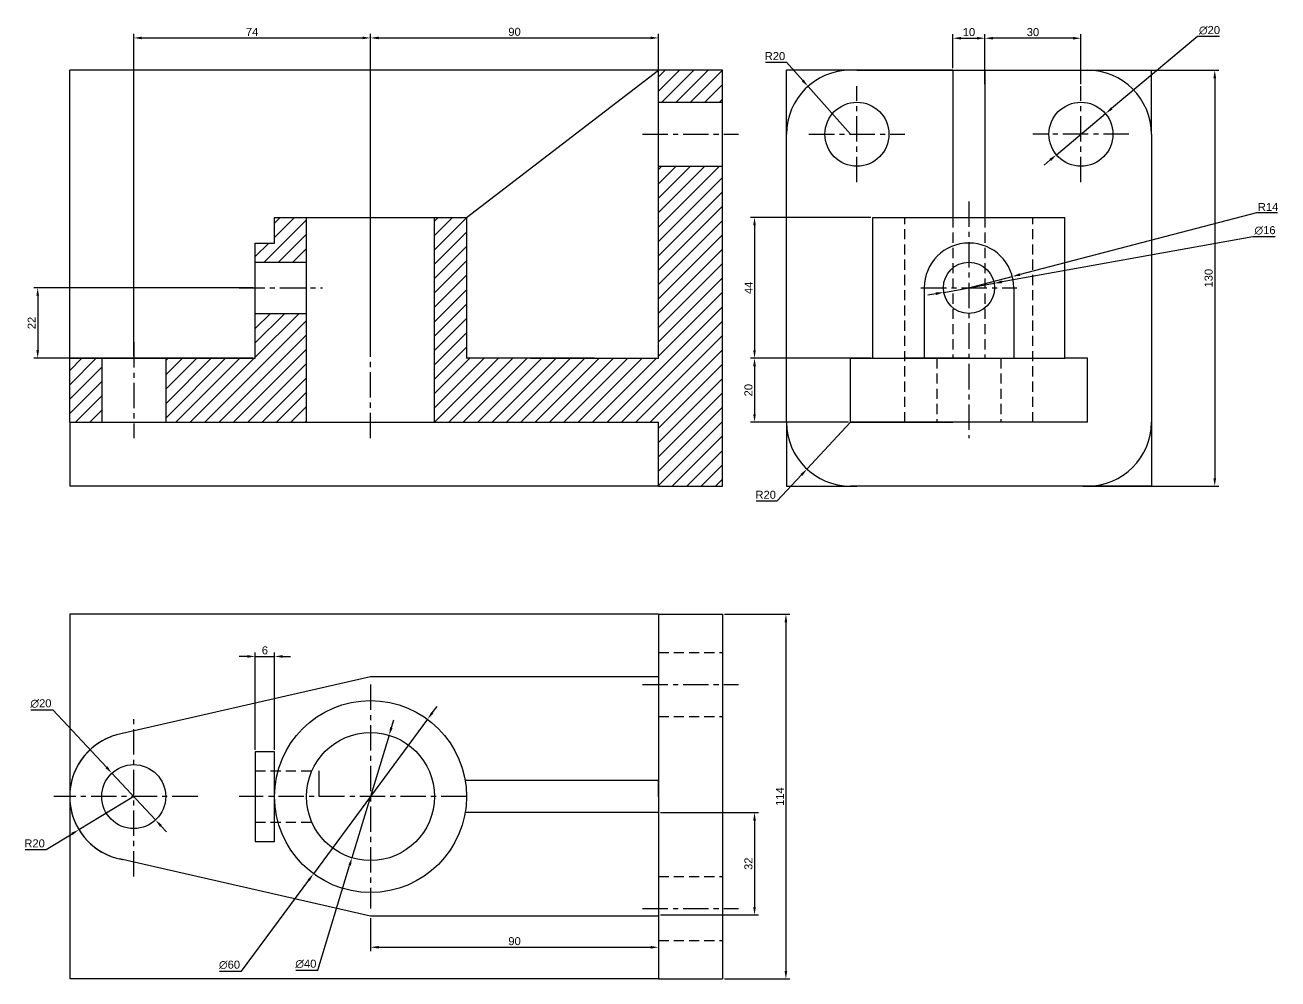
# Model space of a CAD drawing. Header units: millimetres. Extents: x 2726 to 5550, y 702 to 2199.
# Drawn here: x 2726 to 3117.5, y 702.3 to 1000.4 of the extents above; entities that cross this region are included whole.
import ezdxf

# ---------------------------------------------------------------- set-up
doc = ezdxf.new("R2010")
doc.units = ezdxf.units.MM
doc.linetypes.add('CENTER', pattern=[50.8, 31.75, -6.35, 6.35, -6.35])
doc.linetypes.add('DASHED', pattern=[19.05, 12.7, -6.35])
doc.styles.get("Standard").update_dxf_attribs({"font": 'arial.ttf'})
doc.dimstyles.new('ISO-25', dxfattribs={"dimtxt": 2.5, "dimasz": 2.5, "dimexe": 1.25, "dimexo": 0.625, "dimtad": 1, "dimtxsty": 'Standard', "dimcen": 2.5, "dimclrt": 7, "dimadec": 0, "dimazin": 0, "dimtfac": 1, "dimtmove": 0, "dimatfit": 3, "dimfxl": 1, "dimarcsym": 0})
doc.dimstyles.new('ISO-25H', dxfattribs={"dimtxt": 2.5, "dimasz": 2.5, "dimexe": 1.25, "dimexo": 0.625, "dimtad": 1, "dimtoh": 1, "dimtxsty": 'Standard', "dimcen": 2.5, "dimclrt": 7, "dimadec": 0, "dimazin": 0, "dimtfac": 1, "dimtmove": 0, "dimatfit": 3, "dimfxl": 1, "dimarcsym": 0})
pattern_1 = [(45, (-1860.235, -358.0137), (-2.245064, 2.245064), [])]

# ---------------------------------------------------------------- blocks, each defined once
blk = doc.blocks.new('*D1')
at = {"color": 0, "lineweight": -2, "transparency": 16777216}
for p, q in [((3056.53, 986.3), (3098.96, 986.3)), ((3097.71, 983.8), (3097.71, 858.8)), ((3056.53, 856.3), (3098.96, 856.3))]:
    blk.add_line(p, q, dxfattribs=at)
at = {"color": 0, "transparency": 16777216}
for points in [[(3097.3, 983.8), (3098.13, 983.8), (3097.71, 986.3)], [(3097.3, 858.8), (3098.13, 858.8), (3097.71, 856.3)]]:
    blk.add_solid(points, dxfattribs=at)
at = {"layer": 'Defpoints', "color": 0, "transparency": 16777216}
for p in [(3055.91, 986.3), (3055.91, 856.3), (3097.71, 856.3)]:
    blk.add_point(p, dxfattribs=at)
at = {"color": 7, "transparency": 16777216, "insert": (3095.81, 921.3), "char_height": 2.5, "attachment_point": 5, "rotation": 90}
blk.add_mtext('130', dxfattribs=at)
blk = doc.blocks.new('*D33')
at = {"color": 0, "lineweight": -2, "transparency": 16777216}
for p, q in [((3092.3, 996.8), (3065.49, 974.33)), ((3099.21, 996.8), (3092.3, 996.8)), ((3048.24, 959.87), (3063.57, 972.72)), ((3046.33, 958.27), (3044.41, 956.66))]:
    blk.add_line(p, q, dxfattribs=at)
at = {"color": 0, "transparency": 16777216}
for points in [[(3065.22, 974.65), (3065.76, 974.01), (3063.57, 972.72)], [(3046.06, 958.59), (3046.6, 957.95), (3048.24, 959.87)]]:
    blk.add_solid(points, dxfattribs=at)
at = {"layer": 'Defpoints', "color": 0, "transparency": 16777216}
for p in [(3063.57, 972.72), (3048.24, 959.87)]:
    blk.add_point(p, dxfattribs=at)
at = {"color": 7, "transparency": 16777216, "insert": (3096.07, 998.77), "char_height": 2.5, "attachment_point": 5}
blk.add_mtext('∅20', dxfattribs=at)
blk = doc.blocks.new('*D34')
at = {"color": 0, "lineweight": -2, "transparency": 16777216}
for p, q in [((2957.3, 988.8), (2963.89, 988.8)), ((2963.89, 988.8), (2968.95, 983.11)), ((2983.91, 966.3), (2970.62, 981.24))]:
    blk.add_line(p, q, dxfattribs=at)
at = {"color": 0, "transparency": 16777216}
blk.add_solid([(2969.27, 983.39), (2968.64, 982.83), (2970.62, 981.24)], dxfattribs=at)
at = {"layer": 'Defpoints', "color": 0, "transparency": 16777216}
for p in [(2970.62, 981.24), (2983.91, 966.3)]:
    blk.add_point(p, dxfattribs=at)
at = {"color": 7, "transparency": 16777216, "insert": (2960.29, 990.7), "char_height": 2.5, "attachment_point": 5}
blk.add_mtext('R20', dxfattribs=at)
blk = doc.blocks.new('*D35')
at = {"color": 0, "lineweight": -2, "transparency": 16777216}
for p, q in [((2944.53, 816.3), (2964.96, 816.3)), ((2963.71, 813.8), (2963.71, 704.8)), ((2944.53, 702.3), (2964.96, 702.3))]:
    blk.add_line(p, q, dxfattribs=at)
at = {"color": 0, "transparency": 16777216}
for points in [[(2963.29, 813.8), (2964.12, 813.8), (2963.71, 816.3)], [(2963.29, 704.8), (2964.12, 704.8), (2963.71, 702.3)]]:
    blk.add_solid(points, dxfattribs=at)
at = {"layer": 'Defpoints', "color": 0, "transparency": 16777216}
for p in [(2943.91, 816.3), (2943.91, 702.3), (2963.71, 702.3)]:
    blk.add_point(p, dxfattribs=at)
at = {"color": 7, "transparency": 16777216, "insert": (2961.83, 759.3), "char_height": 2.5, "attachment_point": 5, "rotation": 90}
blk.add_mtext('114', dxfattribs=at)
blk = doc.blocks.new('*D36')
at = {"color": 0, "lineweight": -2, "transparency": 16777216}
for p, q in [((3025.91, 981.92), (3025.91, 997.55)), ((3053.41, 996.3), (3028.41, 996.3)), ((3055.91, 981.92), (3055.91, 997.55))]:
    blk.add_line(p, q, dxfattribs=at)
at = {"color": 0, "transparency": 16777216}
for points in [[(3028.41, 996.71), (3028.41, 995.88), (3025.91, 996.3)], [(3053.41, 996.71), (3053.41, 995.88), (3055.91, 996.3)]]:
    blk.add_solid(points, dxfattribs=at)
at = {"layer": 'Defpoints', "color": 0, "transparency": 16777216}
for p in [(3025.91, 996.3), (3025.91, 981.3), (3055.91, 981.3)]:
    blk.add_point(p, dxfattribs=at)
at = {"color": 7, "transparency": 16777216, "insert": (3040.91, 998.2), "char_height": 2.5, "attachment_point": 5}
blk.add_mtext('30', dxfattribs=at)
blk = doc.blocks.new('*D37')
at = {"color": 0, "lineweight": -2, "transparency": 16777216}
for p, q in [((3015.91, 986.92), (3015.91, 997.55)), ((3018.41, 996.3), (3023.41, 996.3)), ((3025.91, 986.92), (3025.91, 997.55))]:
    blk.add_line(p, q, dxfattribs=at)
at = {"color": 0, "transparency": 16777216}
for points in [[(3018.41, 996.71), (3018.41, 995.88), (3015.91, 996.3)], [(3023.41, 996.71), (3023.41, 995.88), (3025.91, 996.3)]]:
    blk.add_solid(points, dxfattribs=at)
at = {"layer": 'Defpoints', "color": 0, "transparency": 16777216}
for p in [(3025.91, 996.3), (3015.91, 986.3), (3025.91, 986.3)]:
    blk.add_point(p, dxfattribs=at)
at = {"color": 7, "transparency": 16777216, "insert": (3020.91, 998.2), "char_height": 2.5, "attachment_point": 5}
blk.add_mtext('10', dxfattribs=at)
blk = doc.blocks.new('*D38')
at = {"color": 0, "lineweight": -2, "transparency": 16777216}
for p, q in [((2833.91, 721.25), (2833.91, 710.95)), ((2923.91, 721.25), (2923.91, 710.95)), ((2836.41, 712.2), (2921.41, 712.2))]:
    blk.add_line(p, q, dxfattribs=at)
at = {"color": 0, "transparency": 16777216}
for points in [[(2836.41, 712.61), (2836.41, 711.78), (2833.91, 712.2)], [(2921.41, 712.61), (2921.41, 711.78), (2923.91, 712.2)]]:
    blk.add_solid(points, dxfattribs=at)
at = {"layer": 'Defpoints', "color": 0, "transparency": 16777216}
for p in [(2833.91, 721.87), (2923.91, 721.87), (2923.91, 712.2)]:
    blk.add_point(p, dxfattribs=at)
at = {"color": 7, "transparency": 16777216, "insert": (2878.91, 714.1), "char_height": 2.5, "attachment_point": 5}
blk.add_mtext('90', dxfattribs=at)
blk = doc.blocks.new('*D39')
at = {"color": 0, "lineweight": -2, "transparency": 16777216}
for p, q in [((2833.91, 940.92), (2833.91, 997.64)), ((2836.41, 996.39), (2921.41, 996.39)), ((2923.91, 940.92), (2923.91, 997.64))]:
    blk.add_line(p, q, dxfattribs=at)
at = {"color": 0, "transparency": 16777216}
for points in [[(2836.41, 996.8), (2836.41, 995.97), (2833.91, 996.39)], [(2921.41, 996.8), (2921.41, 995.97), (2923.91, 996.39)]]:
    blk.add_solid(points, dxfattribs=at)
at = {"layer": 'Defpoints', "color": 0, "transparency": 16777216}
for p in [(2923.91, 996.39), (2833.91, 940.3), (2923.91, 940.3)]:
    blk.add_point(p, dxfattribs=at)
at = {"color": 7, "transparency": 16777216, "insert": (2878.91, 998.29), "char_height": 2.5, "attachment_point": 5}
blk.add_mtext('90', dxfattribs=at)
blk = doc.blocks.new('*D40')
at = {"color": 0, "lineweight": -2, "transparency": 16777216}
for p, q in [((2759.91, 896.92), (2759.91, 997.64)), ((2762.41, 996.39), (2831.41, 996.39)), ((2833.91, 896.92), (2833.91, 997.64))]:
    blk.add_line(p, q, dxfattribs=at)
at = {"color": 0, "transparency": 16777216}
for points in [[(2762.41, 996.8), (2762.41, 995.97), (2759.91, 996.39)], [(2831.41, 996.8), (2831.41, 995.97), (2833.91, 996.39)]]:
    blk.add_solid(points, dxfattribs=at)
at = {"layer": 'Defpoints', "color": 0, "transparency": 16777216}
for p in [(2833.91, 996.39), (2759.91, 896.3), (2833.91, 896.3)]:
    blk.add_point(p, dxfattribs=at)
at = {"color": 7, "transparency": 16777216, "insert": (2796.91, 998.26), "char_height": 2.5, "attachment_point": 5}
blk.add_mtext('74', dxfattribs=at)
blk = doc.blocks.new('*D41')
at = {"color": 0, "lineweight": -2, "transparency": 16777216}
for p, q in [((2853.21, 785.45), (2854.69, 787.46)), ((2851.72, 783.44), (2816.09, 735.16)), ((2793.62, 704.71), (2814.61, 733.15)), ((2786.7, 704.71), (2793.62, 704.71))]:
    blk.add_line(p, q, dxfattribs=at)
at = {"color": 0, "transparency": 16777216}
for points in [[(2852.87, 785.69), (2853.54, 785.2), (2851.72, 783.44)], [(2814.27, 733.4), (2814.94, 732.9), (2816.09, 735.16)]]:
    blk.add_solid(points, dxfattribs=at)
at = {"layer": 'Defpoints', "color": 0, "transparency": 16777216}
for p in [(2851.72, 783.44), (2816.09, 735.16)]:
    blk.add_point(p, dxfattribs=at)
at = {"color": 7, "transparency": 16777216, "insert": (2789.84, 706.68), "char_height": 2.5, "attachment_point": 5}
blk.add_mtext('∅60', dxfattribs=at)
blk = doc.blocks.new('*D42')
at = {"color": 0, "lineweight": -2, "transparency": 16777216}
for p, q in [((2840.43, 780.83), (2841.15, 783.23)), ((2839.7, 778.44), (2828.11, 740.16)), ((2817.47, 705.01), (2827.39, 737.76)), ((2810.55, 705.01), (2817.47, 705.01))]:
    blk.add_line(p, q, dxfattribs=at)
at = {"color": 0, "transparency": 16777216}
for points in [[(2840.03, 780.95), (2840.83, 780.71), (2839.7, 778.44)], [(2826.99, 737.88), (2827.79, 737.64), (2828.11, 740.16)]]:
    blk.add_solid(points, dxfattribs=at)
at = {"layer": 'Defpoints', "color": 0, "transparency": 16777216}
for p in [(2839.7, 778.44), (2828.11, 740.16)]:
    blk.add_point(p, dxfattribs=at)
at = {"color": 7, "transparency": 16777216, "insert": (2813.7, 706.98), "char_height": 2.5, "attachment_point": 5}
blk.add_mtext('∅40', dxfattribs=at)
blk = doc.blocks.new('*D43')
at = {"color": 0, "lineweight": -2, "transparency": 16777216}
for p, q in [((3110.75, 941.68), (3036.88, 922.46)), ((3117.34, 941.68), (3110.75, 941.68)), ((3020.91, 918.3), (3034.46, 921.83))]:
    blk.add_line(p, q, dxfattribs=at)
at = {"color": 0, "transparency": 16777216}
blk.add_solid([(3036.77, 922.86), (3036.98, 922.05), (3034.46, 921.83)], dxfattribs=at)
at = {"layer": 'Defpoints', "color": 0, "transparency": 16777216}
for p in [(3034.46, 921.83), (3020.91, 918.3)]:
    blk.add_point(p, dxfattribs=at)
at = {"color": 7, "transparency": 16777216, "insert": (3114.36, 943.56), "char_height": 2.5, "attachment_point": 5}
blk.add_mtext('R14', dxfattribs=at)
blk = doc.blocks.new('*D44')
at = {"color": 0, "lineweight": -2, "transparency": 16777216}
for p, q in [((3109.65, 934.26), (3031.24, 920.16)), ((3116.57, 934.26), (3109.65, 934.26)), ((3010.57, 916.44), (3008.11, 916)), ((3013.03, 916.88), (3028.78, 919.71))]:
    blk.add_line(p, q, dxfattribs=at)
at = {"color": 0, "transparency": 16777216}
for points in [[(3031.17, 920.57), (3031.32, 919.75), (3028.78, 919.71)], [(3010.5, 916.85), (3010.65, 916.03), (3013.03, 916.88)]]:
    blk.add_solid(points, dxfattribs=at)
at = {"layer": 'Defpoints', "color": 0, "transparency": 16777216}
for p in [(3013.03, 916.88), (3028.78, 919.71)]:
    blk.add_point(p, dxfattribs=at)
at = {"color": 7, "transparency": 16777216, "insert": (3113.42, 936.23), "char_height": 2.5, "attachment_point": 5}
blk.add_mtext('∅16', dxfattribs=at)
blk = doc.blocks.new('*D45')
at = {"color": 0, "lineweight": -2, "transparency": 16777216}
for p, q in [((2797.28, 918.3), (2728.66, 918.3)), ((2729.91, 915.8), (2729.91, 898.8)), ((2797.28, 896.3), (2728.66, 896.3))]:
    blk.add_line(p, q, dxfattribs=at)
at = {"color": 0, "transparency": 16777216}
for points in [[(2729.49, 915.8), (2730.32, 915.8), (2729.91, 918.3)], [(2729.49, 898.8), (2730.32, 898.8), (2729.91, 896.3)]]:
    blk.add_solid(points, dxfattribs=at)
at = {"layer": 'Defpoints', "color": 0, "transparency": 16777216}
for p in [(2797.91, 918.3), (2729.91, 896.3), (2797.91, 896.3)]:
    blk.add_point(p, dxfattribs=at)
at = {"color": 7, "transparency": 16777216, "insert": (2728.03, 907.3), "char_height": 2.5, "attachment_point": 5, "rotation": 90}
blk.add_mtext('22', dxfattribs=at)
blk = doc.blocks.new('*D46')
at = {"color": 0, "lineweight": -2, "transparency": 16777216}
for p, q in [((2727.77, 786.4), (2734.69, 786.4)), ((2734.69, 786.4), (2751.39, 768.45)), ((2766.72, 751.98), (2753.1, 766.62)), ((2768.42, 750.15), (2770.13, 748.32))]:
    blk.add_line(p, q, dxfattribs=at)
at = {"color": 0, "transparency": 16777216}
for points in [[(2751.7, 768.73), (2751.09, 768.17), (2753.1, 766.62)], [(2768.73, 750.43), (2768.12, 749.86), (2766.72, 751.98)]]:
    blk.add_solid(points, dxfattribs=at)
at = {"layer": 'Defpoints', "color": 0, "transparency": 16777216}
for p in [(2753.1, 766.62), (2766.72, 751.98)]:
    blk.add_point(p, dxfattribs=at)
at = {"color": 7, "transparency": 16777216, "insert": (2730.92, 788.37), "char_height": 2.5, "attachment_point": 5}
blk.add_mtext('∅20', dxfattribs=at)
blk = doc.blocks.new('*D47')
at = {"color": 0, "lineweight": -2, "transparency": 16777216}
for p, q in [((2759.91, 759.3), (2742.79, 748.95)), ((2732.55, 742.75), (2740.66, 747.65)), ((2725.96, 742.75), (2732.55, 742.75))]:
    blk.add_line(p, q, dxfattribs=at)
at = {"color": 0, "transparency": 16777216}
blk.add_solid([(2740.44, 748.01), (2740.87, 747.3), (2742.79, 748.95)], dxfattribs=at)
at = {"layer": 'Defpoints', "color": 0, "transparency": 16777216}
for p in [(2759.91, 759.3), (2742.79, 748.95)]:
    blk.add_point(p, dxfattribs=at)
at = {"color": 7, "transparency": 16777216, "insert": (2728.94, 744.65), "char_height": 2.5, "attachment_point": 5}
blk.add_mtext('R20', dxfattribs=at)
blk = doc.blocks.new('*D48')
at = {"color": 0, "lineweight": -2, "transparency": 16777216}
for p, q in [((2983.28, 896.3), (2952.66, 896.3)), ((2953.91, 893.8), (2953.91, 878.8)), ((2983.28, 876.3), (2952.66, 876.3))]:
    blk.add_line(p, q, dxfattribs=at)
at = {"color": 0, "transparency": 16777216}
for points in [[(2953.49, 893.8), (2954.32, 893.8), (2953.91, 896.3)], [(2953.49, 878.8), (2954.32, 878.8), (2953.91, 876.3)]]:
    blk.add_solid(points, dxfattribs=at)
at = {"layer": 'Defpoints', "color": 0, "transparency": 16777216}
for p in [(2983.91, 896.3), (2953.91, 876.3), (2983.91, 876.3)]:
    blk.add_point(p, dxfattribs=at)
at = {"color": 7, "transparency": 16777216, "insert": (2952.01, 886.3), "char_height": 2.5, "attachment_point": 5, "rotation": 90}
blk.add_mtext('20', dxfattribs=at)
blk = doc.blocks.new('*D49')
at = {"color": 0, "lineweight": -2, "transparency": 16777216}
for p, q in [((2795.41, 803.09), (2792.91, 803.09)), ((2797.91, 773.92), (2797.91, 804.34)), ((2797.91, 803.09), (2803.91, 803.09)), ((2803.91, 773.92), (2803.91, 804.34)), ((2806.41, 803.09), (2808.91, 803.09))]:
    blk.add_line(p, q, dxfattribs=at)
at = {"color": 0, "transparency": 16777216}
for points in [[(2795.41, 803.5), (2795.41, 802.67), (2797.91, 803.09)], [(2806.41, 803.5), (2806.41, 802.67), (2803.91, 803.09)]]:
    blk.add_solid(points, dxfattribs=at)
at = {"layer": 'Defpoints', "color": 0, "transparency": 16777216}
for p in [(2803.91, 803.09), (2797.91, 773.3), (2803.91, 773.3)]:
    blk.add_point(p, dxfattribs=at)
at = {"color": 7, "transparency": 16777216, "insert": (2800.91, 804.99), "char_height": 2.5, "attachment_point": 5}
blk.add_mtext('6', dxfattribs=at)
blk = doc.blocks.new('*D50')
at = {"color": 0, "lineweight": -2, "transparency": 16777216}
for p, q in [((2983.91, 876.3), (2970.28, 861.66)), ((2961, 851.7), (2968.57, 859.83)), ((2954.41, 851.7), (2961, 851.7))]:
    blk.add_line(p, q, dxfattribs=at)
at = {"color": 0, "transparency": 16777216}
blk.add_solid([(2968.27, 860.12), (2968.88, 859.55), (2970.28, 861.66)], dxfattribs=at)
at = {"layer": 'Defpoints', "color": 0, "transparency": 16777216}
for p in [(2983.91, 876.3), (2970.28, 861.66)]:
    blk.add_point(p, dxfattribs=at)
at = {"color": 7, "transparency": 16777216, "insert": (2957.39, 853.6), "char_height": 2.5, "attachment_point": 5}
blk.add_mtext('R20', dxfattribs=at)
blk = doc.blocks.new('*D51')
at = {"color": 0, "lineweight": -2, "transparency": 16777216}
for p, q in [((2924.53, 754.3), (2955.16, 754.3)), ((2953.91, 751.8), (2953.91, 724.8)), ((2924.53, 722.3), (2955.16, 722.3))]:
    blk.add_line(p, q, dxfattribs=at)
at = {"color": 0, "transparency": 16777216}
for points in [[(2953.49, 751.8), (2954.32, 751.8), (2953.91, 754.3)], [(2953.49, 724.8), (2954.32, 724.8), (2953.91, 722.3)]]:
    blk.add_solid(points, dxfattribs=at)
at = {"layer": 'Defpoints', "color": 0, "transparency": 16777216}
for p in [(2923.91, 754.3), (2923.91, 722.3), (2953.91, 722.3)]:
    blk.add_point(p, dxfattribs=at)
at = {"color": 7, "transparency": 16777216, "insert": (2952.01, 738.3), "char_height": 2.5, "attachment_point": 5, "rotation": 90}
blk.add_mtext('32', dxfattribs=at)
blk = doc.blocks.new('*D52')
at = {"color": 0, "lineweight": -2, "transparency": 16777216}
for p, q in [((2990.28, 940.3), (2952.66, 940.3)), ((2953.91, 937.8), (2953.91, 898.8)), ((2990.28, 896.3), (2952.66, 896.3))]:
    blk.add_line(p, q, dxfattribs=at)
at = {"color": 0, "transparency": 16777216}
for points in [[(2953.49, 937.8), (2954.32, 937.8), (2953.91, 940.3)], [(2953.49, 898.8), (2954.32, 898.8), (2953.91, 896.3)]]:
    blk.add_solid(points, dxfattribs=at)
at = {"layer": 'Defpoints', "color": 0, "transparency": 16777216}
for p in [(2990.91, 940.3), (2953.91, 896.3), (2990.91, 896.3)]:
    blk.add_point(p, dxfattribs=at)
at = {"color": 7, "transparency": 16777216, "insert": (2952.03, 918.3), "char_height": 2.5, "attachment_point": 5, "rotation": 90}
blk.add_mtext('44', dxfattribs=at)

msp = doc.modelspace()

# ---------------------------------------------------------------- hatches: boundary and pattern name
h = msp.add_hatch()
h.set_pattern_fill('ANSI31', color=256)
h.set_pattern_definition([(45, (-1880.235, -358.0137), (-2.245064, 2.245064), [])])
h.paths.add_polyline_path([(2943.908, 976.299), (2943.908, 986.299), (2923.908, 986.299), (2923.908, 976.299)])
h = msp.add_hatch()
h.set_pattern_fill('ANSI31', color=256)
h.set_pattern_definition(pattern_1)
h.paths.add_polyline_path([(2863.908, 896.299), (2863.908, 940.299), (2853.908, 940.299), (2853.908, 876.299), (2923.908, 876.299), (2923.908, 856.299), (2943.908, 856.299), (2943.908, 956.299), (2923.908, 956.299), (2923.908, 896.299), (2883.908, 896.299)])
h.paths.add_polyline_path([(2797.908, 896.299), (2769.908, 896.299), (2769.908, 876.299), (2813.908, 876.299), (2813.908, 910.299), (2797.908, 910.299)])
h.paths.add_polyline_path([(2813.908, 940.299), (2803.908, 940.299), (2803.908, 932.299), (2797.908, 932.299), (2797.908, 926.299), (2813.908, 926.299)])
h = msp.add_hatch()
h.set_pattern_fill('ANSI31', color=256)
h.set_pattern_definition(pattern_1)
h.paths.add_polyline_path([(2749.908, 896.299), (2739.908, 896.299), (2739.908, 876.299), (2749.908, 876.299)])

# ---------------------------------------------------------------- linework, layer by layer
at = {"color": 8}
for p, q in [((2923.908, 986.299), (2739.908, 986.299)), ((2739.908, 896.299), (2739.908, 986.299)), ((2963.908, 966.299), (2963.908, 986.299)), ((2985.908, 986.299), (2963.908, 986.299)), ((3077.908, 966.299), (3077.908, 986.299)), ((2739.908, 876.299), (2739.908, 856.299)), ((2963.908, 876.299), (2963.908, 856.299)), ((3077.908, 876.299), (3077.908, 856.299)), ((2923.908, 856.299), (2739.908, 856.299)), ((2739.908, 816.299), (2739.908, 702.299)), ((2923.908, 816.299), (2739.908, 816.299)), ((2923.908, 702.299), (2739.908, 702.299))]:
    msp.add_line(p, q, dxfattribs=at)
for p, q in [((2863.908, 940.299), (2923.908, 986.299)), ((2923.908, 966.299), (2923.908, 986.299)), ((2943.908, 986.299), (2923.908, 986.299)), ((2943.908, 966.299), (2943.908, 986.299)), ((3015.908, 986.299), (2983.908, 986.299)), ((2985.908, 986.299), (3057.908, 986.299)), ((3015.908, 986.299), (3015.908, 940.299)), ((3015.908, 986.299), (3025.908, 986.299)), ((3025.908, 986.299), (3025.908, 940.299)), ((2923.908, 976.299), (2943.908, 976.299)), ((2923.908, 896.299), (2923.908, 966.299)), ((2943.908, 856.299), (2943.908, 966.299)), ((2963.908, 876.299), (2963.908, 966.299)), ((3077.908, 966.299), (3077.908, 876.299)), ((2923.908, 956.299), (2943.908, 956.299)), ((2803.908, 940.299), (2863.908, 940.299)), ((2803.908, 932.299), (2803.908, 940.299)), ((2813.908, 876.299), (2813.908, 940.299)), ((2853.908, 876.299), (2853.908, 940.299)), ((2863.908, 940.299), (2863.908, 896.299)), ((2990.908, 896.299), (2990.908, 940.299)), ((2990.908, 940.299), (3050.908, 940.299)), ((3050.908, 896.299), (3050.908, 940.299)), ((2797.908, 918.299), (2797.908, 932.299)), ((2797.908, 932.299), (2803.908, 932.299)), ((2797.908, 926.299), (2813.908, 926.299)), ((2797.908, 896.299), (2797.908, 918.299)), ((3006.908, 918.299), (3006.908, 896.299)), ((3034.908, 918.299), (3034.908, 896.299)), ((2797.908, 910.299), (2813.908, 910.299)), ((2739.908, 876.299), (2739.908, 896.299)), ((2739.908, 896.299), (2797.908, 896.299)), ((2739.908, 896.299), (2759.908, 896.299)), ((2749.908, 896.299), (2749.908, 876.299)), ((2769.908, 896.299), (2769.908, 876.299)), ((2903.908, 896.299), (2863.908, 896.299)), ((2883.908, 896.299), (2923.908, 896.299)), ((2983.908, 876.299), (2983.908, 896.299)), ((2983.908, 896.299), (2990.908, 896.299)), ((2990.908, 896.299), (3050.908, 896.299)), ((3020.908, 896.299), (3000.908, 896.299)), ((3020.908, 896.299), (3030.908, 896.299)), ((3057.908, 896.299), (3050.908, 896.299)), ((3057.908, 876.299), (3057.908, 896.299)), ((2739.908, 876.299), (2923.908, 876.299)), ((2923.908, 856.299), (2923.908, 876.299)), ((2983.908, 876.299), (3015.908, 876.299)), ((3057.908, 876.299), (2983.908, 876.299)), ((2923.908, 856.299), (2943.908, 856.299)), ((2963.908, 856.299), (2985.908, 856.299)), ((3057.908, 856.299), (2983.908, 856.299)), ((3015.908, 856.299), (2983.908, 856.299)), ((3077.908, 856.299), (3055.908, 856.299)), ((2923.908, 816.299), (2923.908, 702.299)), ((2923.908, 816.299), (2943.908, 816.299)), ((2943.908, 816.299), (2943.908, 702.299)), ((2833.908, 796.723), (2755.453, 778.796)), ((2923.908, 796.723), (2833.908, 796.723)), ((2803.908, 773.299), (2797.908, 773.299)), ((2797.908, 773.299), (2797.908, 745.299)), ((2803.908, 759.299), (2803.908, 773.299)), ((2817.908, 759.299), (2817.908, 767.299)), ((2923.908, 764.299), (2863.489, 764.299)), ((2923.908, 759.299), (2923.908, 764.299)), ((2803.908, 745.299), (2803.908, 759.299)), ((2923.908, 754.299), (2863.489, 754.299)), ((2923.908, 754.299), (2923.908, 724.299)), ((2923.908, 754.299), (2923.908, 722.299)), ((2797.908, 745.299), (2803.908, 745.299)), ((2833.908, 721.875), (2755.453, 739.801)), ((2756.33, 739.621), (2756.33, 739.621)), ((2923.908, 721.875), (2833.908, 721.875)), ((2923.908, 702.299), (2943.908, 702.299))]:
    msp.add_line(p, q)
at = {"color": 3, "linetype": 'CENTER', "ltscale": 0.25}
for p, q in [((2985.908, 951.299), (2985.908, 981.299)), ((3055.908, 951.299), (3055.908, 981.299)), ((2918.908, 966.299), (2948.908, 966.299)), ((2970.908, 966.299), (3000.908, 966.299)), ((3070.908, 966.299), (3040.908, 966.299)), ((2833.908, 871.299), (2833.908, 945.299)), ((3020.908, 945.299), (3020.908, 871.299)), ((2792.908, 918.299), (2818.908, 918.299)), ((3005.908, 918.31), (3035.908, 918.31)), ((2759.908, 901.299), (2759.908, 871.299)), ((2833.908, 794.299), (2833.908, 724.299)), ((2918.908, 794.299), (2948.908, 794.299)), ((2759.908, 734.299), (2759.908, 784.903)), ((2779.908, 759.299), (2734.908, 759.299)), ((2863.908, 759.299), (2792.908, 759.299)), ((2918.908, 724.299), (2948.908, 724.299))]:
    msp.add_line(p, q, dxfattribs=at)
at = {"color": 6, "linetype": 'DASHED', "ltscale": 0.25}
for p, q in [((3000.908, 876.299), (3000.908, 940.299)), ((3015.908, 940.299), (3015.908, 896.299)), ((3025.908, 940.299), (3025.908, 896.299)), ((3040.908, 876.299), (3040.908, 940.299)), ((3010.908, 896.299), (3010.908, 876.299)), ((3030.908, 896.299), (3030.908, 876.299)), ((2923.908, 804.299), (2943.908, 804.299)), ((2923.908, 784.299), (2943.908, 784.299)), ((2797.908, 767.299), (2815.578, 767.299)), ((2797.908, 751.299), (2815.578, 751.299)), ((2923.908, 734.299), (2943.908, 734.299)), ((2923.908, 714.299), (2943.908, 714.299))]:
    msp.add_line(p, q, dxfattribs=at)
for centre, radius in [((2985.908, 966.299), 10), ((3055.908, 966.299), 10), ((3020.908, 918.299), 8), ((2833.908, 759.299), 30), ((2833.908, 759.299), 20), ((2759.908, 759.299), 10)]:
    msp.add_circle(centre, radius)
for centre, radius, start, end in [((2983.908, 966.299), 20, 90, 180), ((3057.908, 966.299), 20, 0, 90), ((3020.908, 918.299), 14, 0, 180), ((2983.908, 876.299), 20, 180, 270), ((3057.908, 876.299), 20, 270, 0), ((2759.908, 759.299), 20, 100.30788, 259.69212), ((2759.908, 759.299), 20, 110.74966, 249.25034)]:
    msp.add_arc(centre, radius, start, end)

# ---------------------------------------------------------------- dimensions: what is measured, and where the dimension line sits
at = {"color": 8}
for base, p1, p2, picture, middle in [((2833.908, 996.387), (2759.908, 896.299), (2833.908, 896.299), '*D40', (2796.908, 998.262)), ((2923.908, 996.387), (2833.908, 940.299), (2923.908, 940.299), '*D39', (2878.908, 998.288)), ((3025.908, 996.298), (3015.908, 986.299), (3025.908, 986.299), '*D37', (3020.908, 998.199)), ((3025.908, 996.298), (3055.908, 981.299), (3025.908, 981.299), '*D36', (3040.908, 998.2)), ((2803.908, 803.086), (2797.908, 773.299), (2803.908, 773.299), '*D49', (2800.908, 804.987)), ((2923.908, 712.196), (2833.908, 721.875), (2923.908, 721.875), '*D38', (2878.908, 714.097))]:
    dim = msp.add_linear_dim(base=base, p1=p1, p2=p2, dimstyle='ISO-25', dxfattribs=at)
    dim.commit()
    dim.dimension.update_dxf_attribs({"geometry": picture, "text_midpoint": middle})
for p1, p2, picture, middle in [((3048.245, 959.875), (3063.572, 972.723), '*D33', (3096.068, 996.801)), ((3013.035, 916.883), (3028.782, 919.715), '*D44', (3109.649, 934.259)), ((2766.721, 751.978), (2753.096, 766.619), '*D46', (2730.917, 786.4)), ((2851.724, 783.436), (2816.092, 735.162), '*D41', (2789.844, 704.71)), ((2839.703, 778.441), (2828.113, 740.157), '*D42', (2813.701, 705.006))]:
    dim = msp.add_diameter_dim_2p(p1=p1, p2=p2, dimstyle='ISO-25H', dxfattribs=at)
    dim.commit()
    dim.dimension.update_dxf_attribs({"geometry": picture, "text_midpoint": middle, "dimtype": 163})
for center, mpoint, picture, middle in [((2983.908, 966.299), (2970.616, 981.242), '*D34', (2960.287, 988.799)), ((3020.908, 918.299), (3034.457, 921.825), '*D43', (3110.753, 941.685)), ((2983.908, 876.299), (2970.278, 861.663), '*D50', (2957.391, 851.699)), ((2759.908, 759.299), (2742.795, 748.948), '*D47', (2728.943, 742.752))]:
    dim = msp.add_radius_dim(center=center, mpoint=mpoint, dimstyle='ISO-25H', dxfattribs=at)
    dim.commit()
    dim.dimension.update_dxf_attribs({"geometry": picture, "text_midpoint": middle, "dimtype": 164})
for base, p1, p2, picture, middle in [((3097.714, 856.299), (3055.908, 986.299), (3055.908, 856.299), '*D1', (3095.811, 921.299)), ((2953.908, 896.299), (2990.908, 940.299), (2990.908, 896.299), '*D52', (2952.033, 918.299)), ((2729.908, 896.299), (2797.908, 918.299), (2797.908, 896.299), '*D45', (2728.028, 907.299)), ((2953.908, 876.299), (2983.908, 896.299), (2983.908, 876.299), '*D48', (2952.007, 886.299)), ((2963.707, 702.299), (2943.908, 816.299), (2943.908, 702.299), '*D35', (2961.827, 759.299)), ((2953.908, 722.299), (2923.908, 754.299), (2923.908, 722.299), '*D51', (2952.006, 738.299))]:
    dim = msp.add_linear_dim(base=base, p1=p1, p2=p2, angle=90, dimstyle='ISO-25', dxfattribs=at)
    dim.commit()
    dim.dimension.update_dxf_attribs({"geometry": picture, "text_midpoint": middle})

doc.saveas('drawing.dxf')
